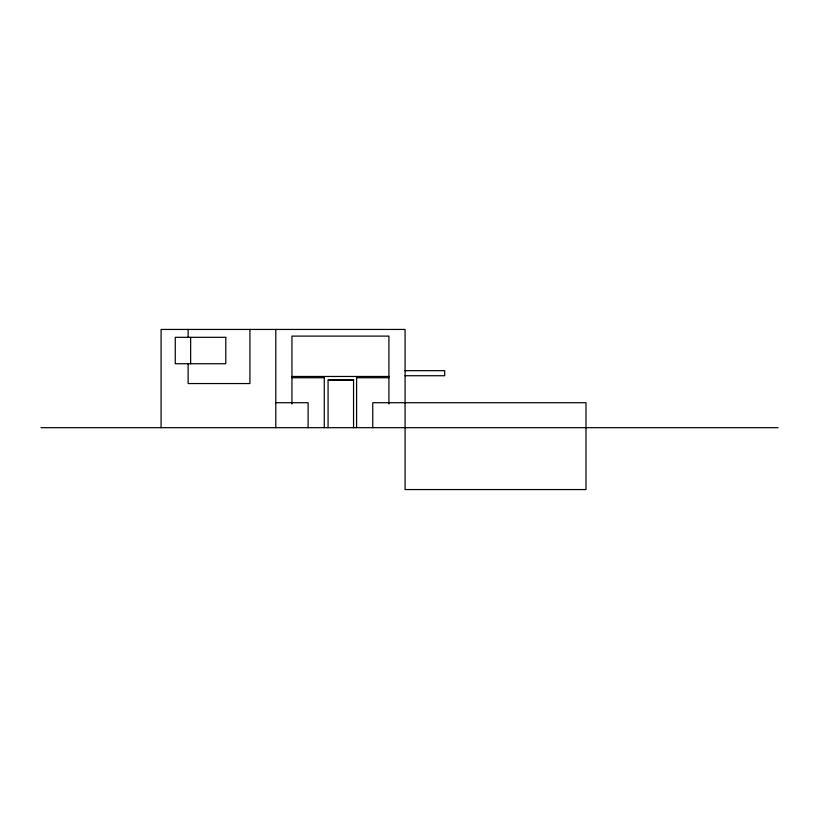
<?xml version="1.0" encoding="UTF-8"?>
<svg xmlns="http://www.w3.org/2000/svg" width="819" height="819" viewBox="0 0 819 819"><rect width="100%" height="100%" fill="white"/><g stroke="black" fill="none" stroke-linecap="round" stroke-linejoin="round"><path stroke-width="1.23" d="M405.077 370.669L444.717 370.669L444.717 375.726L405.077 375.726M291.953 376.474L388.923 376.474M291.953 377.743L324.273 377.743M356.593 377.743L388.923 377.743M328.214 379.791L353.706 379.791M275.788 402.713L308.108 402.713L308.108 427.682M40.95 427.682L778.05 427.682M388.923 403.962L388.923 336.107L291.953 336.107L291.953 403.962M372.758 427.682L372.758 402.713L585.994 402.713L585.994 489.557L405.077 489.557L405.077 329.443L161.077 329.443L161.077 427.682M356.593 376.474L356.593 427.682M353.552 427.682L353.552 380.139L328.071 380.139L328.071 427.682M324.273 376.474L324.273 427.682M275.788 329.443L275.788 427.682M249.928 329.443L249.928 383.548L188.114 383.548L188.114 363.738M190.643 337.315L190.643 363.738M188.114 329.443L188.114 337.315M225.788 337.315L175.256 337.315L175.256 363.738L225.788 363.738L225.788 337.315"/></g></svg>
